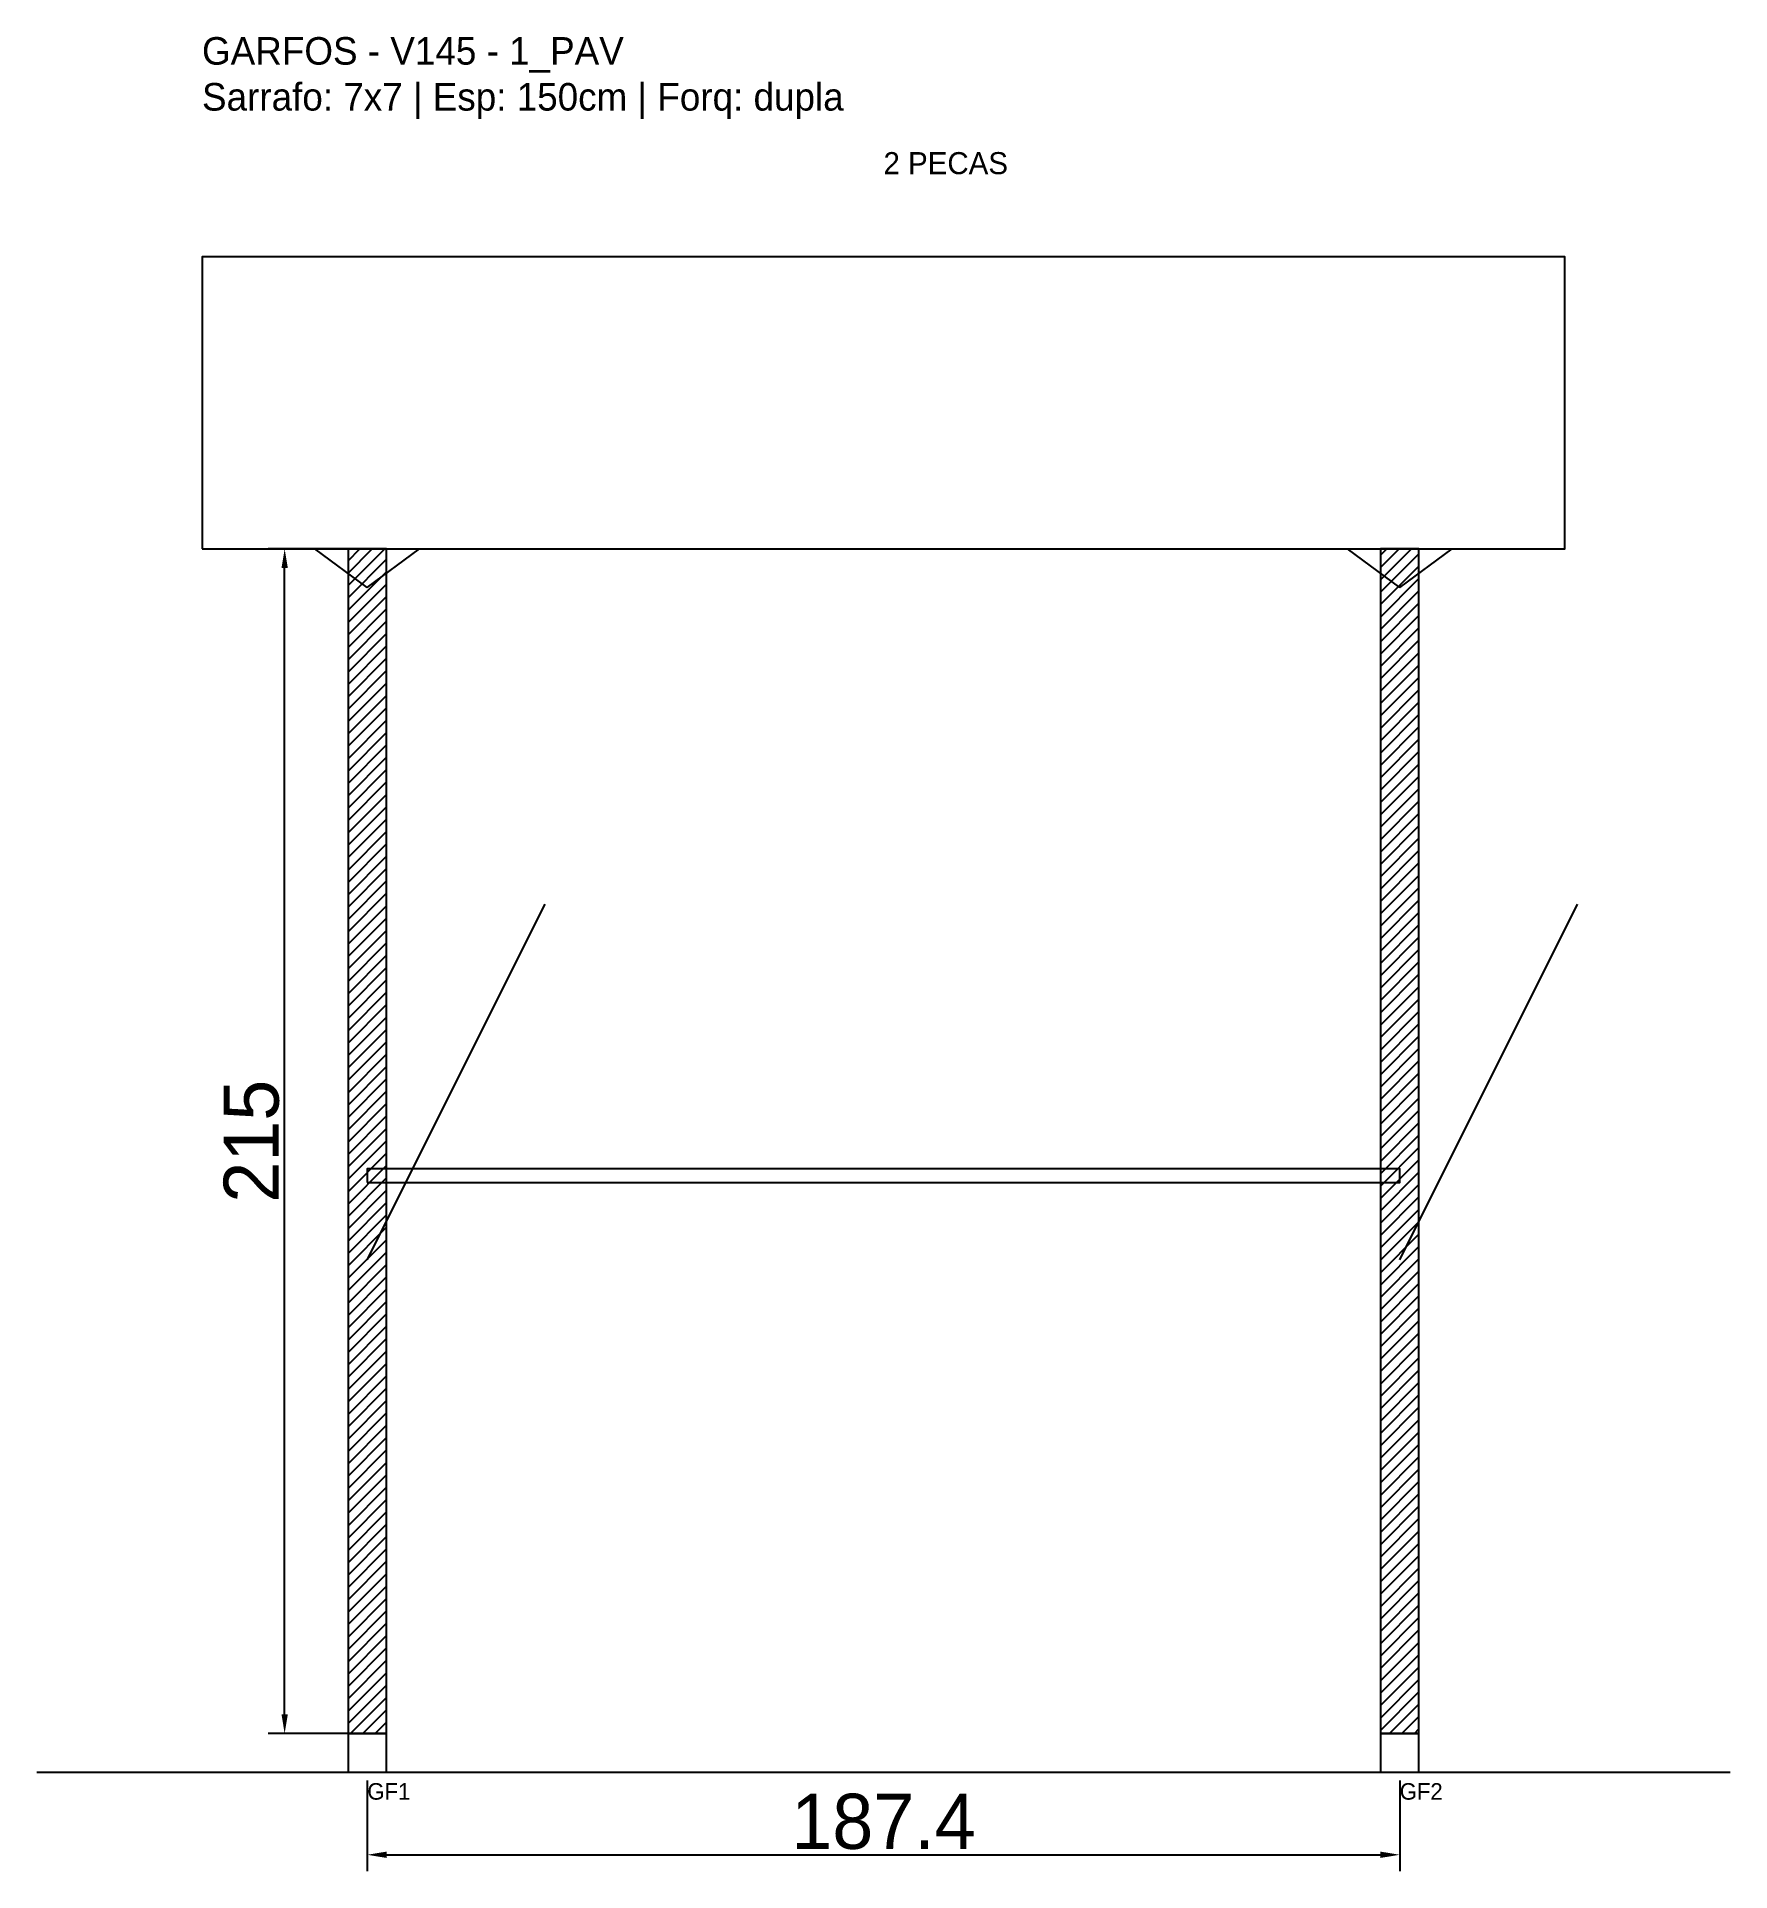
# Model space of a CAD drawing. Header units: metres. Extents: x -30 to 277, y -25 to 308.
import ezdxf

# ---------------------------------------------------------------- set-up
doc = ezdxf.new("R2010")
doc.units = ezdxf.units.M
for name, color, linetype in [('BARRA_ANCORAGEM', 1, 'Continuous'), ('COTA', 241, 'Continuous'), ('GARFOS OK', 3, 'Continuous'), ('NOME DA VIGA', 6, 'Continuous'), ('SARR_7x7', 40, 'Continuous'), ('TIRAS REESCORAMENTO', 252, 'Continuous'), ('VIGAS', 3, 'Continuous')]:
    doc.layers.add(name, color=color, linetype=linetype)
doc.dimstyles.new('EZ DXF', dxfattribs={"dimtxt": 10, "dimasz": 3.5, "dimexe": 3, "dimexo": 1.5, "dimgap": 1, "dimtad": 1, "dimdec": 1, "dimdsep": 46, "dimcen": 2.5, "dimazin": 3, "dimtfac": 1, "dimtmove": 0, "dimatfit": 3})

msp = doc.modelspace()

# ---------------------------------------------------------------- hatches: boundary and pattern name
at = {"layer": 'COTA'}
h = msp.add_hatch(dxfattribs=at)
h.set_pattern_fill('ANSI31', scale=0.5)
h.paths.add_polyline_path([(26.5, 0), (33.5, 0), (33.5, 215), (26.5, 215)])
h = msp.add_hatch(dxfattribs=at)
h.set_pattern_fill('ANSI31', scale=0.5)
h.paths.add_polyline_path([(213.854337, 0), (220.854337, 0), (220.854337, 215), (213.854337, 215)])

# ---------------------------------------------------------------- linework, layer by layer
at = {"layer": 'BARRA_ANCORAGEM'}
for p, q in [((30, 86), (62.25, 150.5)), ((217.354337, 86), (249.604337, 150.5))]:
    msp.add_line(p, q, dxfattribs=at)
at = {"layer": 'GARFOS OK'}
for p, q in [((30, 208), (20.5, 215)), ((20.5, 215), (39.5, 215)), ((30, 208), (39.5, 215)), ((217.354337, 208), (207.854337, 215)), ((207.854337, 215), (226.854337, 215)), ((217.354337, 208), (226.854337, 215))]:
    msp.add_line(p, q, dxfattribs=at)
at = {"layer": 'GARFOS OK', "linetype": 'CONTINUOUS'}
msp.add_line((-30, -7), (277.354337, -7), dxfattribs=at)
at = {"layer": 'GARFOS OK'}
for points in [[(26.5, 0), (33.5, 0), (33.5, 215), (26.5, 215), (26.5, 0)], [(213.854337, 0), (220.854337, 0), (220.854337, 215), (213.854337, 215), (213.854337, 0)]]:
    msp.add_lwpolyline(points, dxfattribs=at)
at = {"layer": 'SARR_7x7'}
for points in [[(26.5, -7), (33.5, -7), (33.5, 0), (26.5, 0), (26.5, -7)], [(213.854337, -7), (220.854337, -7), (220.854337, 0), (213.854337, 0), (213.854337, -7)]]:
    msp.add_lwpolyline(points, dxfattribs=at)
at = {"layer": 'TIRAS REESCORAMENTO'}
msp.add_lwpolyline([(30, 100), (217.354337, 100), (217.354337, 102.5), (30, 102.5), (30, 100)], dxfattribs=at)
at = {"layer": 'VIGAS'}
msp.add_lwpolyline([(0, 215), (247.354337, 215), (247.354337, 268), (0, 268), (0, 215)], dxfattribs=at)

# ---------------------------------------------------------------- texts
at = {"layer": 'NOME DA VIGA'}
for s, height, p in [('2 PECAS', 4, (123.677169, 283)), ('GF1', 3, (30, -12)), ('GF2', 3, (217.354337, -12))]:
    msp.add_text(s, height=height, dxfattribs=at).set_placement(p)
at = {"layer": 'NOME DA VIGA', "insert": (0, 293), "char_height": 5, "attachment_point": 7}
msp.add_mtext('GARFOS - V145 - 1_PAV\\PSarrafo: 7x7 | Esp: 150cm | Forq: dupla', dxfattribs=at)

# ---------------------------------------------------------------- dimensions: what is measured, and where the dimension line sits
at = {"layer": 'COTA'}
msp.add_linear_dim(base=(15, 0), p1=(30, 0), p2=(30, 215), angle=90, dimstyle='EZ DXF', dxfattribs=at).render()
msp.add_linear_dim(base=(30, -22), p1=(30, -7), p2=(217.354337, -7), dimstyle='EZ DXF', dxfattribs=at).render()

doc.saveas('drawing.dxf')
